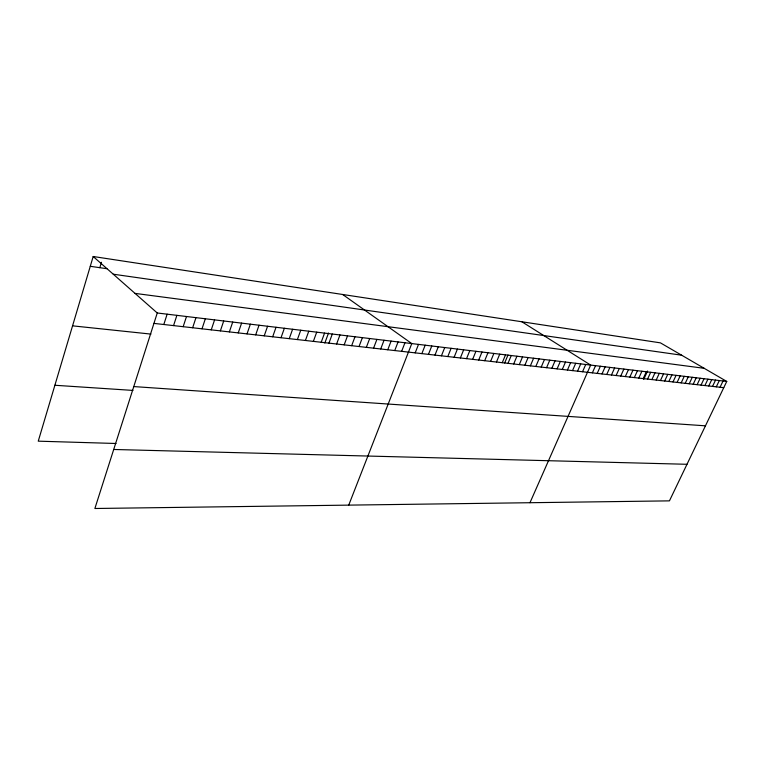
<?xml version="1.0" encoding="UTF-8"?>
<svg xmlns="http://www.w3.org/2000/svg" width="765" height="765" viewBox="0 0 765 765"><rect width="100%" height="100%" fill="white"/><g stroke="black" fill="none" stroke-linecap="round" stroke-linejoin="round"><path stroke-width="1.15" d="M93.187 256.505L157.255 312.99L94.879 508.495L669.442 500.865L726.75 381.439L660.434 342.863L93.187 256.505L38.25 441.166L116.031 443.49M99.833 267.683L101.449 262.28M163.815 324.503L167.133 314.176M173.55 325.603L176.887 315.343M183.17 326.684L186.497 316.5M192.646 327.755L195.983 317.638M202.008 328.816L205.345 318.766M211.245 329.858L214.592 319.875M220.368 330.882L223.705 320.975M229.366 331.895L232.713 322.055M238.25 332.899L241.597 323.126M247.019 333.894L250.365 324.178M255.682 334.869L259.029 325.221M264.231 335.835L267.578 326.244M272.675 336.782L276.031 327.267M281.013 337.728L284.37 328.262M289.247 338.656L292.603 329.256M297.384 339.574L300.741 330.231M305.417 340.482L308.773 331.197M313.363 341.372L316.71 332.153M321.204 342.261L324.551 333.1M324.829 343.064L328.51 333.024M328.95 343.131L332.306 334.028M336.61 344.001L339.956 334.946M344.174 344.852L347.52 335.854M351.651 345.694L354.998 336.753M359.043 346.526L362.39 337.642M366.349 347.358L369.686 338.522M373.569 348.171L376.906 339.392M380.702 348.974L384.04 340.243M387.759 349.768L391.097 341.094M394.74 350.552L398.068 341.936M401.635 351.336L404.962 342.758M348.735 505.13L411.78 343.581L342.644 294.477M415.194 352.866L418.512 344.393M421.859 353.612L425.177 345.187M428.457 354.358L431.776 345.981M434.979 355.094L438.288 346.765M441.424 355.821L444.733 347.54M447.812 356.547L451.111 348.305M454.123 357.255L457.422 349.07M460.367 357.963L463.657 349.815M466.545 358.651L469.834 350.561M472.655 359.349L475.935 351.288M478.699 360.028L481.979 352.015M484.685 360.707L487.965 352.742M490.604 361.367L493.874 353.449M496.456 362.027L499.727 354.147M502.261 362.686L505.522 354.845M504.661 362.993L508.008 354.979M507.998 363.337L511.259 355.534M513.678 363.977L516.93 356.222M519.292 364.609L522.543 356.892M524.857 365.24L528.108 357.561M530.365 365.852L533.607 358.221M535.825 366.473L539.057 358.881M541.218 367.085L544.451 359.531M546.564 367.688L549.786 360.172M551.852 368.281L555.074 360.803M557.092 368.873L560.315 361.434M562.285 369.457L565.498 362.055M567.42 370.04L570.623 362.677M572.507 370.614L575.71 363.289M577.546 371.178L580.74 363.891M582.538 371.742L585.722 364.484M529.973 502.72L590.666 365.087L521.873 321.769M592.368 372.851L595.543 365.67M597.207 373.397L600.372 366.253M601.998 373.942L605.163 366.827M606.75 374.477L609.906 367.391M611.455 375.003L614.611 367.965M616.112 375.529L619.268 368.52M620.731 376.055L623.877 369.074M625.311 376.571L628.448 369.619M629.844 377.078L632.971 370.164M634.338 377.585L637.465 370.709M638.785 378.092L641.902 371.245M643.202 378.589L646.31 371.771M643.728 379.411L647.553 371.035M647.573 379.077L650.68 372.297M651.904 379.564L655.003 372.813M656.198 380.052L659.296 373.33M660.453 380.53L663.542 373.846M664.67 381.008L667.759 374.353M668.859 381.477L671.928 374.85M672.999 381.945L676.069 375.347M677.111 382.414L680.171 375.845M681.185 382.873L684.245 376.332M685.22 383.322L688.27 376.81M689.227 383.781L692.268 377.298M693.195 384.221L696.236 377.776M697.125 384.671L700.157 378.245M701.027 385.111L704.058 378.713M704.9 385.541L707.921 379.172M708.734 385.981L711.746 379.641M712.54 386.411L715.543 380.09M716.308 386.832L719.31 380.549M720.047 387.253L723.049 380.999M113.708 449.476L686.989 464.288M54.879 385.264L132.967 390.418M133.779 386.574L705.454 425.818M72.56 325.842L150.944 334.095M153.937 323.394L723.757 387.673M157.255 312.99L726.75 381.439M135.023 293.387L704.173 368.309M113.268 274.205L681.634 355.199M90.27 266.297L106.909 268.716"/></g></svg>
